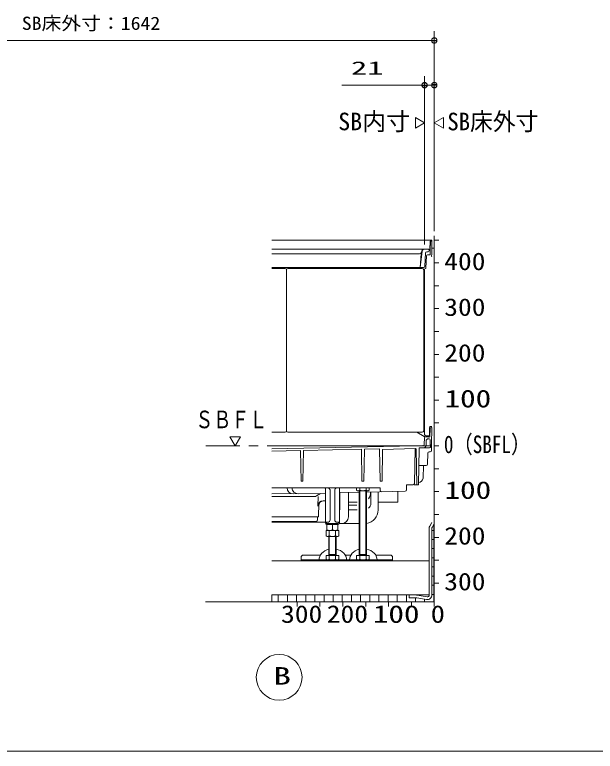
# Model space of a CAD drawing. Units: millimetres on the paper. Extents: x -305 to 305, y -152 to 152.
# Drawn here: x -195.8 to -132.4, y -59.6 to 20.9 of the extents above; entities that cross this region are included whole.
import ezdxf
from ezdxf.enums import TextEntityAlignment as Align

# ---------------------------------------------------------------- set-up
doc = ezdxf.new("R2010")
doc.units = ezdxf.units.MM
doc.linetypes.add('LONG_CHAIN', pattern=[21, 18, -1, 1, -1])
doc.layers.add('0-0_PV', color=7, linetype='Continuous', lineweight=9)
doc.layers.add('0-1_0', color=7, linetype='Continuous', lineweight=9)
doc.styles.add('ＭＳ ゴシック', font='')
doc.styles.get('ＭＳ ゴシック').set_extended_font_data('MS Gothic')

# ---------------------------------------------------------------- blocks, each defined once
blk = doc.blocks.new('_DOTSMALL')
at = {"layer": '0-1_0'}
for p, q in [((0.0746, 0.1), (-0.0746, 0.1)), ((0.1223, -0.0248), (-0.1223, -0.0248))]:
    blk.add_line(p, q, dxfattribs=at)
for points in [[(0.125, 0), (0.124, 0.0157), (0.1211, 0.0311), (0.1162, 0.046), (0.1095, 0.0602), (0.1011, 0.0735), (0.0911, 0.0856), (0.0797, 0.0963), (0.067, 0.1055), (0.0532, 0.1131), (0.0386, 0.1189), (0.0234, 0.1228), (0.0078, 0.1248), (-0.0078, 0.1248), (-0.0234, 0.1228), (-0.0386, 0.1189), (-0.0532, 0.1131), (-0.067, 0.1055), (-0.0797, 0.0963), (-0.0911, 0.0856), (-0.1011, 0.0735), (-0.1095, 0.0602), (-0.1162, 0.046), (-0.1211, 0.0311), (-0.124, 0.0157), (-0.125, 0), (0, 0)], [(-0.125, 0), (-0.124, -0.0157), (-0.1211, -0.0311), (-0.1162, -0.046), (-0.1095, -0.0602), (-0.1011, -0.0735), (-0.0911, -0.0856), (-0.0797, -0.0963), (-0.067, -0.1055), (-0.0532, -0.1131), (-0.0386, -0.1189), (-0.0234, -0.1228), (-0.0078, -0.1248), (0.0078, -0.1248), (0.0234, -0.1228), (0.0386, -0.1189), (0.0532, -0.1131), (0.067, -0.1055), (0.0797, -0.0963), (0.0911, -0.0856), (0.1011, -0.0735), (0.1095, -0.0602), (0.1162, -0.046), (0.1211, -0.0311), (0.124, -0.0157), (0.125, 0), (0, 0)]]:
    blk.add_lwpolyline(points, close=True, dxfattribs=at)

msp = doc.modelspace()

# ---------------------------------------------------------------- linework, layer by layer
at = {"layer": '0-0_PV'}
for p, q in [((-149.963, -2.813), (-149.963, 19.049)), ((-221.963, 18.049), (-149.963, 18.049)), ((-151.023, -4.263), (-151.023, 14.161)), ((-149.963, -2.813), (-149.963, 14.161)), ((-151.023, 13.161), (-160.063, 13.161)), ((-151.023, 13.161), (-149.963, 13.161)), ((-151.023, 9.037), (-152.023, 9.614)), ((-152.023, 9.614), (-152.023, 8.46)), ((-152.023, 8.46), (-151.023, 9.037)), ((-148.963, 9.614), (-149.963, 9.037)), ((-149.963, 9.037), (-148.963, 8.46)), ((-148.963, 8.46), (-148.963, 9.614)), ((-150.275, -3.763), (-167.723, -3.763)), ((-150.44, -4.739), (-150.425, -3.91)), ((-150.388, -3.988), (-150.401, -4.763)), ((-150.223, -3.763), (-150.275, -3.763)), ((-150.242, -4.763), (-150.226, -3.841)), ((-150.226, -3.841), (-150.238, -3.841)), ((-150.224, -3.841), (-150.223, -3.763)), ((-149.963, -3.313), (-149.963, -43.313)), ((-149.463, -3.763), (-149.963, -3.763)), ((-151.081, -4.763), (-167.723, -4.763)), ((-150.598, -4.763), (-151.052, -4.763)), ((-150.515, -4.813), (-150.548, -4.813)), ((-150.523, -4.813), (-150.525, -4.965)), ((-150.401, -4.763), (-150.409, -5.313)), ((-150.25, -5.313), (-150.242, -4.763)), ((-150.193, -4.659), (-149.963, -4.663)), ((-149.979, -5.603), (-149.963, -4.663)), ((-151.599, -5.263), (-167.723, -5.263)), ((-151.3, -4.982), (-151.525, -6.763)), ((-151.407, -5.263), (-151.525, -6.763)), ((-151.357, -5.078), (-151.322, -4.948)), ((-150.929, -5.206), (-150.991, -6.619)), ((-150.872, -6.841), (-150.813, -5.49)), ((-150.625, -5.063), (-150.779, -5.063)), ((-150.713, -5.394), (-150.46, -5.394)), ((-150.409, -5.313), (-150.41, -5.345)), ((-150.25, -5.313), (-150.253, -5.513)), ((-150.223, -5.599), (-150.253, -5.513)), ((-149.463, -6.263), (-149.963, -6.263)), ((-151.141, -6.763), (-167.723, -6.763)), ((-166.273, -6.863), (-167.723, -6.863)), ((-166.123, -7.013), (-166.123, -24.613)), ((-151.273, -6.863), (-165.973, -6.863)), ((-151.123, -7.013), (-151.123, -24.613)), ((-151.023, -6.989), (-151.023, -25.013)), ((-150.923, -6.889), (-150.917, -6.889)), ((-149.463, -8.763), (-149.963, -8.763)), ((-149.463, -11.263), (-149.963, -11.263)), ((-149.463, -13.763), (-149.963, -13.763)), ((-149.463, -16.263), (-149.963, -16.263)), ((-149.463, -18.763), (-149.963, -18.763)), ((-149.463, -21.263), (-149.963, -21.263)), ((-149.463, -23.763), (-149.963, -23.763)), ((-166.273, -24.763), (-167.723, -24.763)), ((-151.273, -24.763), (-165.973, -24.763)), ((-151.889, -24.763), (-151.058, -25.243)), ((-150.498, -24.263), (-150.498, -25.163)), ((-150.425, -24.41), (-150.44, -25.239)), ((-150.223, -24.163), (-150.398, -24.163)), ((-150.223, -24.263), (-150.275, -24.263)), ((-150.223, -24.263), (-150.256, -26.163)), ((-172.3, -25.263), (-171.723, -26.263)), ((-171.145, -25.263), (-172.3, -25.263)), ((-171.723, -26.263), (-171.145, -25.263)), ((-151.027, -25.359), (-151.061, -26.128)), ((-150.598, -25.263), (-150.983, -25.263)), ((-150.873, -25.163), (-150.498, -25.163)), ((-150.861, -26.153), (-150.84, -25.656)), ((-150.531, -25.513), (-150.69, -25.513)), ((-150.515, -25.313), (-150.548, -25.313)), ((-150.416, -26.163), (-150.431, -25.61)), ((-152.024, -26.248), (-167.723, -26.605)), ((-152.002, -26.563), (-155.61, -26.645)), ((-152.144, -30.367), (-152.044, -26.563)), ((-151.624, -26.537), (-151.693, -30.513)), ((-151.211, -26.488), (-151.574, -26.488)), ((-151.248, -26.272), (-151.207, -26.272)), ((-150.502, -26.463), (-151.081, -26.463)), ((-150.256, -26.163), (-150.416, -26.163)), ((-150.354, -26.339), (-150.323, -26.163)), ((-150.266, -26.766), (-150.256, -26.163)), ((-149.463, -26.263), (-149.963, -26.263)), ((-164.583, -26.774), (-167.723, -26.845)), ((-164.583, -26.774), (-164.525, -30.113)), ((-164.262, -26.767), (-164.321, -30.113)), ((-157.936, -26.623), (-164.262, -26.767)), ((-157.936, -26.623), (-157.875, -30.113)), ((-157.61, -26.615), (-157.671, -30.113)), ((-155.936, -26.577), (-157.61, -26.615)), ((-155.936, -26.577), (-155.875, -30.113)), ((-155.61, -26.645), (-155.671, -30.113)), ((-151.951, -26.612), (-151.883, -30.513)), ((-150.693, -28.266), (-150.672, -27.06)), ((-150.416, -26.913), (-150.522, -26.913)), ((-150.843, -28.413), (-151.656, -28.413)), ((-151.126, -28.413), (-151.198, -29.783)), ((-149.463, -28.763), (-149.963, -28.763)), ((-151.198, -29.783), (-151.198, -29.789)), ((-164.321, -30.113), (-164.525, -30.113)), ((-157.671, -30.113), (-157.875, -30.113)), ((-155.671, -30.113), (-155.875, -30.113)), ((-153.012, -31.069), (-152.998, -30.513)), ((-152.294, -30.513), (-152.998, -30.513)), ((-151.693, -30.513), (-152.189, -30.513)), ((-167.723, -30.863), (-155.889, -30.863)), ((-161.858, -34.688), (-161.858, -30.863)), ((-161.508, -30.863), (-161.402, -30.969)), ((-161.358, -34.363), (-161.358, -31.075)), ((-160.838, -34.363), (-160.838, -31.075)), ((-160.794, -30.969), (-160.688, -30.863)), ((-160.338, -34.688), (-160.338, -30.863)), ((-158.173, -31.329), (-160.338, -31.378)), ((-160.273, -31.377), (-160.273, -33.263)), ((-159.348, -31.356), (-159.348, -34.013)), ((-158.466, -30.863), (-158.466, -31.095)), ((-158.348, -31.163), (-158.466, -31.095)), ((-158.348, -31.163), (-157.198, -31.163)), ((-158.173, -31.163), (-158.173, -38.233)), ((-158.119, -30.863), (-158.119, -31.095)), ((-158.118, -31.163), (-158.118, -38.138)), ((-157.428, -38.138), (-157.428, -31.163)), ((-157.426, -30.863), (-157.426, -31.095)), ((-157.373, -38.233), (-157.373, -31.163)), ((-153.159, -31.215), (-157.373, -31.311)), ((-157.08, -31.095), (-157.198, -31.163)), ((-157.08, -30.863), (-157.08, -31.095)), ((-156.921, -31.301), (-156.923, -31.341)), ((-156.898, -31.3), (-156.898, -32.563)), ((-156.098, -31.282), (-156.098, -32.413)), ((-155.882, -31.128), (-155.889, -30.863)), ((-153.963, -31.233), (-153.963, -32.413)), ((-149.463, -31.263), (-149.963, -31.263)), ((-167.723, -31.798), (-163.09, -31.798)), ((-167.717, -31.52), (-161.858, -31.471)), ((-162.397, -31.476), (-162.84, -31.731)), ((-162.673, -31.784), (-162.701, -32.847)), ((-162.594, -32.52), (-162.633, -34.013)), ((-162.101, -32.263), (-161.858, -32.263)), ((-158.408, -32.413), (-159.348, -32.413)), ((-158.421, -32.763), (-159.348, -32.763)), ((-153.963, -32.413), (-156.098, -32.413)), ((-156.098, -32.413), (-156.098, -33.263)), ((-160.338, -33.263), (-160.273, -33.263)), ((-158.408, -33.263), (-159.348, -33.263)), ((-149.463, -33.763), (-149.963, -33.763)), ((-162.633, -34.013), (-167.723, -34.013)), ((-162.869, -34.513), (-167.723, -34.513)), ((-161.858, -34.613), (-167.723, -34.613)), ((-162.719, -34.367), (-162.71, -34.013)), ((-161.608, -34.613), (-161.858, -34.613)), ((-161.758, -34.688), (-161.758, -34.613)), ((-160.588, -34.613), (-160.338, -34.613)), ((-160.438, -34.688), (-160.438, -34.613)), ((-161.698, -35.513), (-161.698, -34.863)), ((-160.51, -34.763), (-161.683, -34.763)), ((-160.513, -34.863), (-161.683, -34.863)), ((-161.098, -34.863), (-161.098, -35.445)), ((-160.498, -35.513), (-160.498, -34.863)), ((-160.355, -34.763), (-160.098, -34.763)), ((-160.098, -34.763), (-158.173, -34.763)), ((-150.523, -35.275), (-150.523, -42.563)), ((-150.223, -34.635), (-150.462, -35.05)), ((-150.223, -35.275), (-150.223, -42.563)), ((-150.223, -35.275), (-150.223, -42.563)), ((-149.963, -34.785), (-150.203, -35.2)), ((-150.017, -43.313), (-150.017, -34.879)), ((-161.791, -35.513), (-161.791, -36.095)), ((-160.405, -35.513), (-161.791, -35.513)), ((-161.791, -36.095), (-161.673, -36.163)), ((-160.498, -35.513), (-161.698, -35.513)), ((-160.523, -36.163), (-161.673, -36.163)), ((-161.498, -38.233), (-161.498, -36.163)), ((-161.444, -35.513), (-161.444, -36.095)), ((-161.443, -36.163), (-161.443, -38.138)), ((-160.753, -38.138), (-160.753, -36.163)), ((-160.751, -35.513), (-160.751, -36.095)), ((-160.698, -36.163), (-160.698, -38.233)), ((-160.523, -36.163), (-160.405, -36.095)), ((-160.405, -35.513), (-160.405, -36.095)), ((-150.223, -35.498), (-149.963, -35.498)), ((-150.223, -36.498), (-149.963, -36.498)), ((-149.463, -36.263), (-149.963, -36.263)), ((-150.223, -37.498), (-149.963, -37.498)), ((-164.523, -38.363), (-164.373, -38.213)), ((-164.523, -38.363), (-164.523, -38.813)), ((-162.413, -38.213), (-164.373, -38.213)), ((-161.791, -38.665), (-161.791, -38.233)), ((-161.791, -38.233), (-160.405, -38.233)), ((-160.698, -38.138), (-161.498, -38.138)), ((-161.498, -38.233), (-161.443, -38.138)), ((-161.444, -38.665), (-161.444, -38.233)), ((-160.698, -38.233), (-160.753, -38.138)), ((-160.751, -38.665), (-160.751, -38.233)), ((-160.405, -38.665), (-160.405, -38.233)), ((-159.088, -38.213), (-159.687, -38.213)), ((-158.466, -38.665), (-158.466, -38.233)), ((-157.08, -38.233), (-158.466, -38.233)), ((-157.373, -38.138), (-158.173, -38.138)), ((-158.173, -38.233), (-158.118, -38.138)), ((-158.119, -38.665), (-158.119, -38.233)), ((-157.373, -38.233), (-157.428, -38.138)), ((-157.426, -38.665), (-157.426, -38.233)), ((-157.08, -38.665), (-157.08, -38.233)), ((-154.673, -38.213), (-156.362, -38.213)), ((-154.673, -38.213), (-154.523, -38.363)), ((-154.523, -38.363), (-154.523, -38.813)), ((-150.223, -38.498), (-149.963, -38.498)), ((-150.523, -38.813), (-167.723, -38.813)), ((-154.523, -38.733), (-164.523, -38.733)), ((-161.673, -38.733), (-161.791, -38.665)), ((-161.673, -38.733), (-160.523, -38.733)), ((-160.405, -38.665), (-160.523, -38.733)), ((-158.466, -38.665), (-158.348, -38.733)), ((-157.198, -38.733), (-158.348, -38.733)), ((-157.198, -38.733), (-157.08, -38.665)), ((-149.463, -38.763), (-149.963, -38.763)), ((-150.223, -39.498), (-149.963, -39.498)), ((-150.223, -40.498), (-149.963, -40.498)), ((-150.223, -41.498), (-149.963, -41.498)), ((-149.463, -41.263), (-149.963, -41.263)), ((-150.523, -42.563), (-167.723, -42.563)), ((-167.017, -43.313), (-167.017, -42.563)), ((-166.017, -43.313), (-166.017, -42.563)), ((-165.017, -43.313), (-165.017, -42.563)), ((-164.017, -43.313), (-164.017, -42.563)), ((-163.017, -43.313), (-163.017, -42.563)), ((-162.017, -43.313), (-162.017, -42.563)), ((-161.017, -43.313), (-161.017, -42.563)), ((-160.017, -43.313), (-160.017, -42.563)), ((-159.017, -43.313), (-159.017, -42.563)), ((-158.017, -43.313), (-158.017, -42.563)), ((-157.017, -43.313), (-157.017, -42.563)), ((-156.017, -43.313), (-156.017, -42.563)), ((-155.017, -43.313), (-155.017, -42.563)), ((-154.017, -43.313), (-154.017, -42.563)), ((-153.017, -43.313), (-153.017, -42.563)), ((-152.723, -42.563), (-152.723, -42.863)), ((-150.758, -42.76), (-151.836, -42.57)), ((-150.223, -42.498), (-149.963, -42.498)), ((-149.963, -43.313), (-174.963, -43.313)), ((-164.963, -43.313), (-164.963, -43.813)), ((-162.463, -43.313), (-162.463, -43.813)), ((-159.963, -43.313), (-159.963, -43.813)), ((-157.463, -43.313), (-157.463, -43.813)), ((-154.963, -43.313), (-154.963, -43.813)), ((-151.914, -42.863), (-152.723, -42.863)), ((-152.463, -43.313), (-152.463, -43.813)), ((-152.017, -43.313), (-152.017, -42.863)), ((-150.81, -43.055), (-151.888, -42.865)), ((-150.81, -43.055), (-151.888, -42.865)), ((-151.017, -43.313), (-151.017, -43.019)), ((-149.963, -43.313), (-149.963, -43.813)), ((-262.482, -59.645), (-12.482, -59.645))]:
    msp.add_line(p, q, dxfattribs=at)
at = {"layer": '0-0_PV', "linetype": 'LONG_CHAIN'}
msp.add_line((-150.223, -26.263), (-174.923, -26.263), dxfattribs=at)
at = {"layer": '0-0_PV'}
for points in [[(-152.024, -26.248), (-151.248, -26.232), (-151.248, -26.272)], [(-167.723, -42.563), (-167.723, -43.313), (-164.963, -43.313), (-162.463, -43.313), (-159.963, -43.313), (-157.463, -43.313), (-154.963, -43.313), (-152.463, -43.313), (-149.963, -43.313), (-149.963, -40.813), (-149.963, -38.313), (-149.963, -35.813), (-149.963, -34.785), (-150.203, -35.2)], [(-151.914, -42.863), (-152.723, -42.863), (-152.723, -42.563), (-167.723, -42.563)]]:
    msp.add_lwpolyline(points, dxfattribs=at)
msp.add_circle((-166.913, -51.563), 2.5, dxfattribs=at)
for centre, radius, start, end in [((-150.275, -3.913), 0.15, 90, 179), ((-150.238, -3.991), 0.15, 90, 179), ((-151.081, -5.013), 0.25, 90, 165), ((-151.052, -5.013), 0.25, 90, 172.82054), ((-150.598, -4.788), 0.025, 0, 90), ((-150.548, -4.788), 0.025, 180, 270), ((-150.515, -4.738), 0.075, 270, 359), ((-150.193, -4.609), 0.05, 179, 269), ((-151.599, -5.013), 0.25, 270, 345), ((-150.779, -5.213), 0.15, 90, 177.5), ((-150.713, -5.494), 0.1, 90, 177.5), ((-150.625, -4.963), 0.1, 270, 359), ((-150.46, -5.344), 0.05, 270, 359.00001), ((-166.273, -7.013), 0.15, 0, 90), ((-165.973, -7.013), 0.15, 90, 180), ((-151.273, -7.013), 0.15, 0, 90), ((-151.141, -6.613), 0.15, 270, 357.5), ((-150.923, -6.989), 0.1, 90, 180), ((-150.922, -6.839), 0.05, 270, 357.5), ((-166.273, -24.613), 0.15, 270, 0), ((-165.973, -24.613), 0.15, 180, 270), ((-151.273, -24.613), 0.15, 270, 0), ((-150.398, -24.263), 0.1, 90, 180), ((-150.275, -24.413), 0.15, 89.99999, 179), ((-150.983, -25.113), 0.15, 240, 270), ((-150.927, -25.363), 0.1, 89.99999, 177.5), ((-150.873, -25.013), 0.15, 180, 270), ((-150.69, -25.663), 0.15, 90, 177.50001), ((-150.598, -25.288), 0.025, 0, 90.00001), ((-150.548, -25.288), 0.025, 180, 270), ((-150.531, -25.613), 0.1, 1.5, 90), ((-150.515, -25.238), 0.075, 270, 359), ((-152.001, -26.613), 0.05, 1, 91.30407), ((-151.574, -26.538), 0.05, 90, 179), ((-151.211, -26.138), 0.35, 270, 357.5), ((-151.21, -26.122), 0.15, 271.14576, 357.5), ((-150.502, -26.313), 0.15, 270, 350), ((-150.522, -27.063), 0.15, 90, 179), ((-150.416, -26.763), 0.15, 270, 359), ((-150.843, -28.263), 0.15, 270, 359), ((-152.294, -30.363), 0.15, 270, 358.49998), ((-151.697, -29.763), 0.5, 270, 357), ((-165.397, -30.841), 0.66, 181.94138, 270.47745), ((-164.858, -30.836), 0.66, 182.33174, 270.47745), ((-161.933, -30.939), 0.075, 0, 45), ((-161.508, -31.075), 0.15, 0, 45), ((-160.688, -31.075), 0.15, 135, 180), ((-160.263, -30.939), 0.075, 135, 180), ((-158.357, -30.713), 0.45, 271.20515, 301.93849), ((-157.773, -30.247), 0.916, 247.78094, 292.21913), ((-157.188, -30.713), 0.45, 238.06151, 268.79485), ((-158.421, -31.263), 1.5, 328.82955, 356.99998), ((-155.732, -31.124), 0.15, 181.50006, 271.30407), ((-153.162, -31.065), 0.15, 271.30407, 358.49989), ((-163.09, -31.298), 0.5, 270, 300), ((-162.101, -32.863), 0.6, 90, 178.5), ((-162.002, -32.863), 0.6, 90, 178.5), ((-157.598, -32.563), 0.7, 311.08236, 0), ((-157.598, -33.263), 1.5, 278.62693, 0), ((-162.869, -34.363), 0.15, 270, 358.5), ((-161.608, -34.363), 0.25, 270, 0), ((-160.588, -34.363), 0.25, 180, 270), ((-160.098, -34.013), 0.75, 270, 0), ((-161.683, -34.688), 0.175, 180, 270), ((-161.683, -34.688), 0.075, 180, 270), ((-160.513, -34.688), 0.075, 270, 0), ((-160.513, -34.688), 0.175, 270, 0), ((-150.073, -35.275), 0.45, 150, 180), ((-150.073, -35.275), 0.15, 150, 179.99999), ((-150.073, -35.275), 0.15, 150, 180), ((-161.398, -34.817), 0.696, 244.44891, 295.55109), ((-161.682, -35.713), 0.45, 271.20515, 301.93849), ((-161.098, -35.247), 0.916, 247.78087, 292.21906), ((-160.798, -34.817), 0.696, 244.44891, 295.55109), ((-160.513, -35.713), 0.45, 238.06151, 268.79485), ((-161.682, -38.283), 0.45, 271.20515, 301.93849), ((-161.098, -37.817), 0.916, 247.78087, 292.21906), ((-160.513, -38.283), 0.45, 238.06151, 268.79485), ((-158.357, -38.283), 0.45, 271.20515, 301.93849), ((-157.773, -37.817), 0.916, 247.78094, 292.21913), ((-157.188, -38.283), 0.45, 238.06151, 268.79485), ((-151.914, -43.013), 0.45, 79.99999, 90.00001), ((-150.723, -42.563), 0.5, 260, 0), ((-150.723, -42.563), 0.5, 260, 0), ((-150.723, -42.563), 0.2, 260, 0), ((-151.914, -43.013), 0.15, 80, 89.99997), ((-151.914, -43.013), 0.15, 79.99999, 90.00001)]:
    msp.add_arc(centre, radius, start, end, dxfattribs=at)
for centre, start_param, end_param in [((-161.05, -38.713), 5.015575, 6.299561), ((-161.05, -38.713), 3.125217, 4.475405), ((-157.725, -38.713), 5.015575, 6.299561), ((-157.725, -38.713), 3.125217, 4.475405)]:
    msp.add_ellipse(centre, major_axis=(-1.5, 0), ratio=0.800001, start_param=start_param, end_param=end_param, dxfattribs=at)

# ---------------------------------------------------------------- block references
at = {"layer": '0-0_PV', "xscale": 2.32, "yscale": 2.32}
for p in [(-149.963, 18.049), (-151.023, 13.161)]:
    msp.add_blockref('_DOTSMALL', p, dxfattribs=at)
at = {"layer": '0-0_PV', "xscale": 2.32, "yscale": 2.32, "rotation": 180}
msp.add_blockref('_DOTSMALL', (-149.963, 13.161), dxfattribs=at)

# ---------------------------------------------------------------- texts
at = {"layer": '0-0_PV', "style": 'ＭＳ ゴシック'}
for s, height, width, p in [('SB床外寸：1642', 1.443, 1.1, (-195.045, 18.771)), ('21', 1.444, 1.8, (-159.063, 13.884)), ('SB床外寸', 1.921, 0.95, (-148.54, 7.651)), ('400', 1.921, 1.15, (-148.879, -7.633)), ('300', 1.921, 1.15, (-148.879, -12.633)), ('200', 1.921, 1.15, (-148.879, -17.633)), ('100', 1.921, 1.3, (-148.844, -22.633)), ('ＳＢＦＬ', 1.921, 0.75, (-176.081, -24.914)), ('0（SBFL）', 1.924, 0.8, (-148.914, -27.633)), ('100', 1.921, 1.3, (-148.844, -32.633)), ('200', 1.921, 1.15, (-148.879, -37.633)), ('300', 1.921, 1.15, (-148.879, -42.633)), ('300', 1.921, 1.15, (-166.713, -46.183)), ('200', 1.921, 1.15, (-161.713, -46.183)), ('100', 1.921, 1.3, (-156.677, -46.183)), ('0', 1.921, 1.2, (-150.363, -46.183)), ('B', 1.921, 1.5, (-167.579, -52.945))]:
    msp.add_text(s, height=height, dxfattribs=dict(at, width=width)).set_placement(p, align=Align.BOTTOM_LEFT)
msp.add_text('SB内寸', height=1.921, dxfattribs=at).set_placement((-160.462, 7.655), align=Align.BOTTOM_LEFT)

doc.saveas('drawing.dxf')
